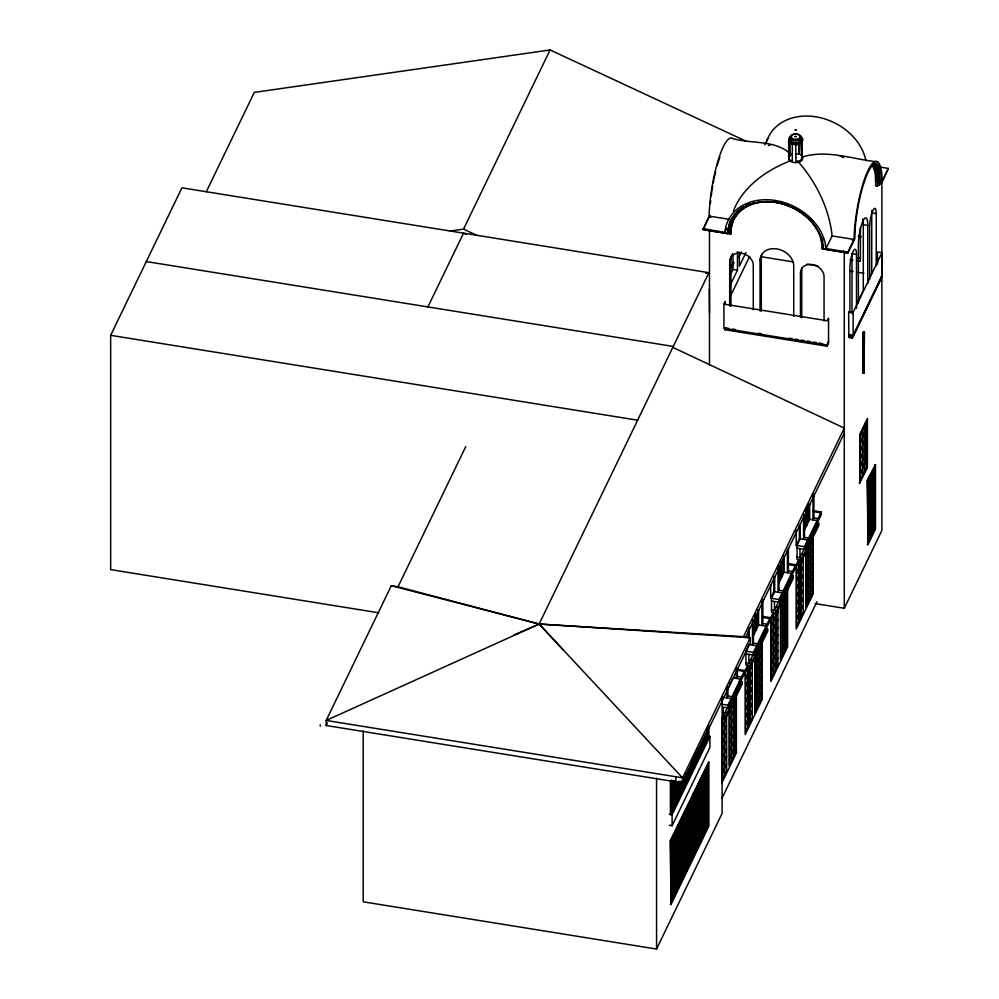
<?xml version="1.0" encoding="UTF-8"?>
<svg xmlns="http://www.w3.org/2000/svg" width="999" height="999" viewBox="0 0 999 999"><rect width="100%" height="100%" fill="white"/><g stroke="black" fill="none" stroke-linecap="round" stroke-linejoin="round"><path stroke-width="1.5" d="M326.186 725.511L326.186 720.454L391.296 585.701L398.027 586.788L539.148 624.038L750.249 637.762L750.249 642.819L682.567 782.904L326.186 725.511L327.46 722.864M363.211 730.943L363.211 901.81L656.555 949.05L722.102 813.411L722.102 698.451M677.509 827.085L671.44 840.896L671.44 902.147L670.878 840.808L708.815 762.112L670.404 840.346L670.966 904.557L708.815 826.223L708.815 762.112M671.44 780.044L671.44 812.199L670.878 781.48M678.071 827.172L678.071 888.436L671.54 900.686M679.008 886.488L679.008 825.224L685.077 811.413L685.077 872.676L681.755 879.532M685.639 811.513L685.077 872.676M692.644 803.408L692.644 795.753L686.575 809.565L686.013 870.728M693.206 795.841L693.206 857.092L692.482 856.855L692.482 850.149L693.044 856.942L691.171 860.838L690.609 856.73M700.212 795.853L700.212 780.082L694.143 793.893L693.581 855.057M670.404 904.457L700.774 841.433L700.774 780.182M701.148 839.397L701.71 778.233L707.779 764.422L707.779 772.077M701.71 839.485L708.341 825.761L708.341 764.51M708.254 736.176L709.939 736.45L709.939 747.402L672.09 825.736L669.28 825.286M859.764 480.894L860.326 434.565M860.326 480.994L866.957 467.27L866.957 420.854L859.914 435.102L860.476 441.908L862.362 438.012L862.362 431.306L860.476 435.202L860.476 441.908M867.819 542.195L875.012 528.571L875.012 467.307L867.819 480.944L867.819 515.546L867.344 480.482L875.474 464.91L875.474 529.02L867.906 544.692L867.344 480.482L875.474 464.91M868.381 542.282L868.381 481.031L875.012 467.307M791.158 154.695C775.986 139.398 751.935 144.218 732.866 138.574A52.61 11.538 -80.9 0 0 718.044 160.689A52.61 11.538 -80.9 0 0 709.128 216.109L703.021 229.695L727.659 233.666L729.52 223.114A50.262 39.523 25.8 0 1 775.474 202.41A50.262 39.523 25.8 0 1 821.415 237.912L823.288 249.076L847.926 253.034L854.794 238.811L855.319 226.873A50.262 11.026 -80.9 0 1 868.131 172.24A50.262 11.026 -80.9 0 1 880.943 173.826L881.468 183.604L879.782 183.329L879.257 173.551A50.262 11.026 -80.9 0 0 875.648 163.936M727.659 230.806L729.994 222.14A50.262 39.523 25.8 0 1 735.202 213.749M738.536 211.401A49.088 38.599 25.8 0 0 731.543 221.641L729.245 233.828L731.068 222.615A49.088 38.599 25.8 0 1 775.936 202.385A49.088 38.599 25.8 0 1 820.803 237.063L822.627 245.155M705.169 228.996L705.169 229.957L730.843 233.991L730.843 229.42L732.617 222.115A47.902 37.675 25.8 0 1 786.438 204.932M730.843 229.42L733.079 221.141A47.902 37.675 25.8 0 1 739.909 211.151M733.391 210.976C742.919 186.513 766.558 170.067 790.334 160.839M800.524 137.775A6.993 4.046 0 0 1 802.672 140.609L801.81 142.632A6.993 4.046 0 0 1 795.828 144.73L792.307 144.231L792.307 161.101A6.993 4.046 0 0 1 788.686 157.642L788.686 140.772L789.547 138.736A6.993 4.046 0 0 1 790.634 137.887A5.832 3.372 0 0 0 795.803 142.832A5.832 3.372 0 0 0 800.674 137.725M788.686 157.642L790.109 155.694L790.109 141.895M795.828 144.73L795.828 161.601A6.993 4.046 0 0 0 801.81 159.503L801.248 142.532L801.81 159.503M795.391 153.846L799.05 154.021L799.05 143.282M801.248 159.428L802.11 157.392L802.11 140.497L802.11 157.392M737.2 669.28L736.75 670.217L744.218 671.428L744.667 670.479L736.375 669.143M788.273 563.573L787.824 564.51L795.291 565.709L795.741 564.772L787.449 563.436M745.953 653.87L753.421 655.082L753.421 652.372L770.204 617.632L762.736 616.42M797.027 548.164L804.495 549.363L804.495 546.665L821.278 511.913L813.81 510.714M378.771 612.799L110.652 569.617L110.652 335.327L181.93 187.812L708.903 272.677L539.148 624.038L326.186 720.454L682.567 777.846L750.249 637.762L743.506 636.675L539.148 624.038L391.296 585.701M206.269 191.771L254.283 92.395L550.087 49.95L745.878 141.109M450.237 231.019L463.524 229.121L550.087 49.95M427.897 306.918L463.524 233.167L466.346 234.478M398.027 586.788L465.796 446.528M703.021 229.695L709.889 215.472M764.71 144.892L767.794 138.499M703.021 228.746L724.924 232.28L726.96 228.059M724.924 233.229L725.386 232.255M729.245 230.12L729.72 229.146M727.659 233.666L728.121 229.845M730.843 233.991L731.318 228.446M729.695 305.931L729.695 261.326L730.956 258.729A12.25 9.628 25.8 0 1 732.529 253.983M730.831 267.657L733.503 262.113M709.527 313.162L709.377 289.211M731.93 266.795L733.965 262.575M730.968 273.589L732.979 269.418L732.979 254.133M738.81 257.355L741.445 251.91M730.756 284.041L737.474 270.142L737.474 251.798M745.928 252.622L739.36 266.246L739.36 252.41M723.95 304.108L827.297 320.754L828.546 318.157L828.546 342.445L827.297 345.03L723.95 328.396L723.95 304.108L725.212 301.511L725.212 304.558M730.744 295.492L749.65 256.368M724.512 328.484L724.824 327.834L724.824 329.732L827.047 346.203L828.546 342.445M724.824 329.732L725.774 327.797M760.027 310.914L760.027 260.489L761.288 257.904A17.495 13.761 25.8 0 1 761.862 254.295M800.474 317.332L800.474 272.715L801.722 270.13A12.25 9.628 25.8 0 1 802.122 267.607M846.702 251.798L846.702 252.747L821.977 248.664L822.452 243.119L822.627 248.863L823.101 247.889M821.977 248.664L822.452 247.69M823.288 246.216L823.75 245.242M823.288 249.076L823.75 248.102M879.582 167.008L888.348 168.419L882.229 181.069A52.61 11.538 -80.9 0 0 868.131 170.317A52.61 11.538 -80.9 0 0 854.033 239.435L847.926 252.085L826.023 248.564L832.13 235.914C829.12 208.129 816.033 181.855 797.689 161.014M842.869 252.223L843.331 251.248M843.331 252.198L843.805 251.236M871.852 165.684A47.902 10.514 -80.9 0 1 875.299 174.85L875.786 185.989L877.472 186.264L878.783 183.541M879.782 183.329L880.544 181.756M873.75 164.81A49.088 10.764 -80.9 0 1 877.284 174.201L877.784 184.665L879.47 184.927L880.818 182.155M881.468 183.604L888.348 168.419M828.546 341.009L827.297 345.03M826.735 344.942L827.047 344.293L827.047 346.203M857.916 301.523L863.286 290.397L863.286 224.7A17.495 3.834 -80.9 0 0 862.649 218.856M870.429 275.612L871.74 272.889L871.74 212.899A12.25 2.685 -80.9 0 0 871.628 210.552M851.073 335.964L848.663 335.926L853.158 336.651L853.158 312.362L881.98 252.697L877.497 251.973L877.497 264.161M881.98 275.549L853.158 335.214L848.663 334.49M853.158 312.362L848.663 311.638L848.825 337.5L852.184 338.049L880.706 279.033L880.706 277.123M853.158 336.651L881.98 276.985L881.98 252.697M862.761 333.129L863.386 331.83L864.51 332.005L863.885 373.351L862.761 373.164L862.761 333.129L863.885 333.304L864.51 332.005M862.761 373.164L863.386 331.83M743.506 636.675L844.28 428.096L673.438 347.664M672.914 780.419L672.914 784.44L671.028 788.336L673.476 784.54L673.476 780.519M675.074 781.23L673.226 783.803L674.512 781.131M671.665 787.986L673.476 785.489L673.476 792.195L671.59 796.091L672.914 792.107L672.914 785.401M806.405 509.303L808.316 505.357M671.59 796.091L671.59 789.385L673.476 785.489M673.788 784.839L673.788 791.545L673.788 784.839L675.074 782.18M745.529 637.537L844.28 433.166M673.226 791.458L675.162 787.462L675.162 782.092M676.098 785.514L677.909 783.016L675.474 786.812L675.474 781.455M672.914 793.056L671.028 796.952L673.476 793.144L672.914 799.762L671.028 803.646L673.476 799.849L673.476 793.144M675.162 788.411L675.724 795.204L673.788 799.2L673.226 792.407L674.512 789.747M676.098 786.463L677.909 783.965L677.909 790.671L676.036 794.555L675.474 789.11M673.788 791.545L675.724 787.549L675.724 782.192M673.788 799.2L673.788 792.494L675.724 788.498M677.909 783.965L676.036 787.861L676.036 794.555M673.226 799.113L675.162 795.117L675.162 789.759M676.098 793.169L677.347 790.584L677.347 783.878M680.481 781.418L680.481 784.09L678.608 787.986L681.043 784.19L681.043 781.505M672.914 800.711L671.028 804.607L673.476 800.798L672.914 807.417L671.028 811.313L673.476 807.504L673.476 800.798M680.481 785.052L678.608 788.935L681.043 785.139L680.481 791.745L679.233 794.342M752.634 635.501L755.007 630.594L755.007 615.434M755.806 628.933L757.754 624.887L757.754 609.865M795.291 565.709L778.958 599.525L770.666 598.189L773.875 591.533L773.875 576.448M778.758 581.418L780.544 577.747L780.544 564.098M781.518 562.462L781.518 577.547L780.694 577.422L783.291 572.04L783.291 558.503M804.495 546.665L796.203 545.329L799.412 538.673L799.412 525.099M803.708 529.782L806.081 524.887L806.081 509.727M806.88 523.214L808.828 519.18L808.828 504.145M683.291 779.545L680.794 783.441M694.929 755.444L695.616 752.759M696.49 752.21L698.426 748.214M706.93 730.594L708.191 728.009M673.788 800.149L673.788 806.855L673.788 800.149L675.162 796.066M676.098 800.836L677.347 798.238L677.909 791.62L676.036 795.516L676.036 802.222L675.474 798.101M683.291 780.494L683.291 787.2L681.355 791.196L681.355 784.49L682.729 780.406M683.603 779.844L685.476 775.961L685.476 782.654L683.603 786.55L683.041 779.757L683.603 786.55M686.738 773.363L688.611 769.467L688.611 776.173L686.738 780.069L686.176 773.276M691.795 762.886L693.044 760.289L693.044 766.995L691.171 770.891L690.609 768.119M695.616 755.057L695.616 760.414L693.743 764.31L695.616 753.708M696.49 753.159L698.426 749.163L697.864 755.781L695.928 759.764L695.928 753.071L696.49 759.864L698.426 755.868L698.426 749.163M705.356 734.827L704.07 737.487L704.07 744.193L703.508 741.42M706.368 738.161L708.191 735.664L706.305 739.547L706.305 732.854L708.191 728.958M721.703 701.373L723.626 697.377M727.921 688.486L732.404 679.22M750.936 665.946L750.936 663.561L767.731 628.796L767.731 631.168L750.936 665.946L745.953 665.147L745.953 651.173L749.163 644.517M778.995 582.779L784.128 572.165L784.128 555.631M673.226 806.767L675.162 802.771L675.162 797.414M682.729 781.742L682.729 787.112L680.794 791.108L680.794 787.075M683.041 786.463L684.914 782.567L684.914 777.21M686.176 779.982L688.049 776.086L688.049 772.065M689.01 774.1L690.297 771.44L690.297 766.083L688.923 768.818L688.923 775.524L688.361 771.415M691.233 769.492L692.482 766.907L692.482 760.202M698.738 755.219L698.738 748.513L700.624 744.617L700.624 751.323L698.176 755.132L700.062 751.236L700.062 747.215M701.935 747.352L703.184 744.755L703.184 740.734M704.145 742.769L705.431 740.109L705.431 734.752M672.202 809.365L677.509 798.388L677.509 793.793M681.755 789.585L685.077 782.716L685.077 778.134M686.675 779.407L687.999 776.66M696.902 758.253L700.212 751.385L700.212 746.79M704.47 742.582L705.794 739.834M673.788 806.855L675.724 802.871L675.724 796.166M676.036 802.222L677.909 798.326L677.909 791.62M678.608 795.641L681.043 791.845L681.043 785.139M688.923 775.524L690.858 771.528L690.858 764.834M694.305 764.397L696.178 760.514L696.178 753.808M703.746 744.842L701.872 748.738L701.872 742.032L703.746 738.136L703.184 744.755M704.07 744.193L705.993 740.197L705.993 733.491M708.341 728.159L708.341 735.813L670.404 814.51L670.404 780.931M727.896 686.9L727.896 695.953L726.947 697.914L726.947 688.91M737.312 667.419L737.312 676.46L736.363 678.408L736.363 669.392M753.433 620.466L753.433 643.094L752.484 645.054L752.484 622.564M762.849 599.512L762.849 623.601L761.9 625.561L761.9 601.51M778.97 566.108L778.97 590.247L778.021 592.195L778.021 568.219M788.386 548.151L788.386 570.741L787.437 572.702L787.437 550.162M804.507 514.76L804.507 537.387L803.558 539.348L803.558 516.858M813.923 493.793L813.923 517.894L812.974 519.842L812.974 495.804M672.09 825.736L672.09 814.784L709.939 736.45M739.285 681.181L742.195 681.643L725.399 716.42L723.351 716.096L723.351 707.205L727.884 707.929L727.884 705.232L744.218 671.428M723.351 716.096L739.098 683.503L741.133 683.84M747.876 664.959L745.192 670.529L745.192 734.64L761.987 699.887L761.987 640.359M757.304 645.829L748.888 663.236L748.888 654.345M760.639 638.935L765.684 628.483M773.501 611.925L770.816 617.482L770.816 681.593L787.612 646.852L787.612 588.848M788.174 581.942L774.425 610.389L774.425 601.498M798.888 559.39L796.203 564.959L796.203 629.07L812.986 594.318L812.986 536.313M815.047 526.323L799.962 557.529L799.962 548.638M859.852 483.391L859.852 434.115L867.419 418.444L867.419 467.719L859.29 483.304L866.233 468.943M722.04 719.879L723.363 717.145M727.884 707.929L744.667 673.189L744.667 670.479M748.301 665.509L745.666 670.978L745.666 732.23L752.272 718.556L752.272 661.9M753.421 655.082L770.204 620.329L770.204 617.632M773.925 612.474L771.29 617.944L771.29 679.195L777.896 665.521L777.896 607.33M771.49 601.023L778.958 602.222L795.741 567.469L795.741 564.772M799.974 558.578L796.665 565.409L796.665 626.66L803.271 612.999L803.271 556.331M804.495 549.363L821.278 514.622L821.278 511.913M745.816 671.128L747.702 667.245L747.702 673.95L745.816 677.834M796.827 565.559L798.701 561.675L798.701 568.381L796.827 572.265M800.286 558.391L799.013 561.026L799.013 567.732L800.923 563.786L800.923 559.765M864.61 426.66L864.61 433.366L862.674 437.362L862.674 430.656L864.048 426.573M864.36 432.629L866.233 422.04M774.7 576.573L774.7 591.67L771.49 598.314L771.49 612.287L776.473 613.086L776.473 610.714L793.268 575.936L790.371 575.474M802.01 560.239L802.01 557.854L818.805 523.076L818.805 525.462L802.01 560.239L797.027 559.44L797.027 545.466L800.236 538.811L800.236 523.726M721.665 718.206L725.399 718.805L742.195 684.028L742.195 681.643M776.473 613.086L793.268 578.321L793.268 575.936M726.51 717.806L724.625 721.703L724.625 717.682M735.751 698.676L733.865 702.572L733.865 698.551M752.11 664.81L750.237 668.706L750.237 664.685M777.734 611.775L775.861 615.659L775.861 611.638M780.669 605.719L782.542 601.823M803.121 559.24L801.235 563.136L801.235 560.451M726.51 718.756L724.625 722.652L724.625 729.357L726.51 725.461M745.816 678.783L747.702 674.899L747.702 681.605L745.816 685.489M752.11 665.759L750.237 669.655L750.237 676.36L752.11 672.464M777.734 612.724L775.861 616.62L775.861 623.326L777.734 619.43M796.827 573.214L798.701 569.33L798.701 576.036L796.827 579.919M803.121 560.189L801.235 564.085L801.235 570.791L803.121 566.895M864.922 432.717L866.795 428.833L866.795 422.127M860.476 442.857L862.362 438.961L862.362 445.666L860.476 449.562L859.914 442.769L860.476 449.562M864.922 440.384L864.922 433.678L866.795 429.782L866.795 436.488L864.36 440.284M672.914 837.062L671.028 840.958L673.476 837.162L672.914 843.768L671.028 847.664L673.476 843.855L673.476 837.162M673.788 843.218L673.788 836.513L675.724 832.517L675.724 839.222L673.788 843.218L673.226 836.413L674.512 833.753M675.474 831.78L677.909 827.971L677.909 834.677L676.036 838.573L675.474 833.116M680.481 821.403L678.608 825.286L681.043 821.49L680.481 828.109L678.608 831.992L681.043 828.196L681.043 821.49M680.794 820.753L683.291 816.845L683.291 823.551L681.355 827.547L680.794 820.753L683.291 816.845M686.738 816.42L686.738 809.714L688.611 805.818L688.611 812.524L686.176 816.333L686.176 809.627L688.049 805.731M688.361 805.082L690.858 801.186L690.858 807.891L688.923 811.875L688.361 806.43M692.482 796.553L690.609 800.449L693.044 796.64L692.482 803.258L690.609 807.155L693.044 803.346L693.044 796.64M695.616 790.072L693.743 793.955L696.178 790.159L695.616 796.777L693.743 800.661L696.178 796.865L696.178 790.159M695.928 789.422L698.426 785.514L698.426 792.219L696.49 796.215L695.928 789.422L698.426 785.514M698.801 783.478L700.624 780.981L700.624 787.687L698.738 791.57L698.176 784.777L700.624 780.981M701.31 778.296L702.559 775.699M703.508 773.75L705.993 769.854L705.993 776.56L704.07 780.544L703.508 775.099M707.629 765.222L705.744 769.118L708.191 765.309L707.629 771.927L705.744 775.811L708.191 772.015L708.191 765.309M726.51 726.423L724.625 730.306L724.625 737.012L726.51 733.129M745.816 686.45L747.702 682.554L747.702 689.26L745.816 693.156M752.11 673.426L750.237 677.31L750.237 684.015L752.11 680.119M777.734 620.379L775.861 624.275L775.861 630.981L777.734 627.085M796.827 580.881L798.701 576.985L798.701 583.691L796.827 587.587M803.121 567.857L801.235 571.74L801.235 578.446L803.121 574.562M677.909 827.971L676.036 831.867L676.036 838.573M683.603 822.901L683.603 816.195L684.914 812.224L684.914 818.918L683.041 822.814L685.476 819.018L685.476 812.312M690.858 801.186L688.923 805.182L688.923 811.875M705.993 769.854L704.07 773.838L704.07 780.544M860.476 450.512L862.362 446.615L862.362 453.321L860.476 457.217L859.914 450.424L860.476 457.217M864.922 448.039L864.922 441.333L866.795 437.437L866.795 444.143L864.36 447.952M673.226 843.119L675.162 839.135L675.162 833.765M676.098 837.187L677.347 834.59L677.347 827.884M680.794 827.459L682.729 823.463L682.729 816.757M686.176 816.333L688.049 812.437L688.049 807.08M689.01 810.464L690.297 807.791L690.297 801.098M695.928 796.128L697.864 792.132L697.864 785.426M698.176 791.483L700.062 787.587L700.062 780.881M701.935 783.703L703.184 781.106L703.184 775.736M703.508 780.456L705.431 776.46L705.431 769.754M672.914 844.717L671.028 848.613L673.476 844.817L672.914 851.423L671.028 855.319L673.476 851.523L673.476 844.817M680.481 829.058L678.608 832.954L681.043 829.145L680.481 835.763L678.608 839.647L681.043 835.851L681.043 829.145M682.729 824.412L680.794 828.408L683.291 824.5L682.729 831.118L680.794 835.114L683.291 831.205L683.291 824.5M683.603 830.556L683.603 823.863L685.476 819.967L685.476 826.673L683.041 830.469L683.041 823.763L684.914 819.879M686.8 815.983L688.611 813.486L688.611 820.191L686.738 824.075L686.176 817.282L688.611 813.486M689.01 811.413L690.858 808.84L690.858 815.546L688.923 819.542L688.361 814.085M692.482 804.207L690.609 808.104L693.044 804.295L692.482 810.913L690.609 814.809L693.044 811.001L693.044 804.295M695.616 797.726L693.743 801.61L696.178 797.814L695.616 804.432L693.743 808.316L696.178 804.52L696.178 797.814M695.928 797.077L698.426 793.169L698.426 799.874L696.49 803.87L695.928 797.077L698.426 793.169M701.935 784.652L703.746 782.155L703.746 788.848L701.872 792.744L701.872 786.038L703.746 782.155M703.508 781.405L705.993 777.509L705.993 784.215L704.07 788.211L703.508 784.09M707.629 772.876L705.744 776.772L708.191 772.964L708.191 779.67L706.305 783.566L705.744 779.445M703.746 781.193L701.872 785.089L701.872 778.383L703.746 774.487L703.184 781.106M726.51 734.078L724.625 737.961L724.625 744.667L726.51 740.783M745.816 694.105L747.702 690.209L747.702 696.915L745.816 700.811M752.11 681.081L750.237 684.964L750.237 691.67L752.11 687.787M777.734 628.034L775.861 631.93L775.861 638.636L777.734 634.74M796.827 588.536L798.701 584.64L798.701 591.346L796.827 595.242M803.121 575.511L801.235 579.395L801.235 586.101L803.121 582.217M673.788 844.167L673.788 850.873L673.788 844.167L675.162 840.084M676.098 844.842L677.347 842.244L677.909 835.626L676.036 839.522L676.036 846.228L675.474 842.12M690.858 808.84L688.923 812.836L688.923 819.542M698.738 792.519L698.738 799.225L698.738 792.519L700.624 788.636L698.176 792.432L698.176 795.853L697.864 793.081L697.864 799.787L695.928 803.783M705.993 777.509L704.07 781.505L704.07 788.211M860.476 458.166L862.362 454.283L862.362 460.989L860.476 464.872L859.914 458.079L860.476 464.872M864.922 455.694L864.922 448.988L866.795 445.092L866.795 451.798L864.36 455.606M673.226 850.773L675.162 846.79L675.162 841.42M683.041 830.469L684.914 826.585L684.914 821.215M686.176 823.988L688.049 820.092L688.049 814.734M689.01 818.119L690.297 815.459L690.297 808.753M698.176 799.138L700.062 795.254L700.062 789.884M701.935 791.358L703.184 788.76L703.184 783.403M703.508 788.111L705.431 784.128L705.431 777.422M705.744 783.478L707.629 779.582L707.629 774.213M671.665 854.969L673.476 852.472L673.476 859.177L671.59 863.061L672.914 859.09L672.914 852.384M676.098 845.791L677.909 843.293L677.909 849.999L676.036 853.883L675.474 849.774M680.481 836.712L678.608 840.609L681.043 836.8L680.481 843.418L678.608 847.314L681.043 843.506L681.043 836.8M682.729 832.067L680.794 836.063L683.291 832.167L682.729 838.773L680.794 842.769L683.291 838.873L683.291 832.167M683.041 831.418L685.476 827.622L685.476 834.327L683.603 838.223L683.041 831.418L685.476 827.622M686.8 823.638L688.049 821.053M689.01 819.068L690.858 816.495L690.858 823.201L688.923 827.197L688.361 823.076M692.482 811.862L690.609 815.758L693.044 811.962L692.482 818.568L690.609 822.464L693.044 818.656L693.044 811.962M695.616 805.381L693.743 809.277L696.178 805.469L695.616 812.087L693.743 815.983L696.178 812.175L696.178 805.469M695.928 804.732L698.426 800.836L698.426 807.529L696.49 811.525L695.928 804.732L698.426 800.836M698.688 799.038L700.624 796.29L700.624 802.996L698.738 806.892L698.176 800.087L700.624 796.29M703.508 789.073L705.993 785.164L705.993 791.87L704.07 795.866L703.508 791.745M673.788 850.873L675.724 846.877L675.724 840.171M676.036 846.228L677.909 842.332L677.909 835.626M698.738 799.225L700.624 795.341L700.624 788.636M726.51 741.733L724.625 745.629L724.625 752.322L726.51 748.438M745.816 701.76L747.702 697.864L747.702 704.57L745.816 708.466M752.11 688.736L750.237 692.632L750.237 699.325L752.11 695.441M777.734 635.701L775.861 639.585L775.861 646.291L777.734 642.407M796.827 596.191L798.701 592.295L798.701 599L796.827 602.897M803.121 583.166L801.235 587.062L801.235 593.756L803.121 589.872M671.59 863.061L671.59 856.355L673.476 852.472M673.788 851.822L675.724 847.826L675.724 854.532L673.788 858.528L673.226 851.735L673.788 858.528M677.909 843.293L676.036 847.177L676.036 853.883M686.738 825.024L688.611 821.141L688.611 827.846L686.738 831.73L686.176 824.937L686.738 831.73M690.858 816.495L688.923 820.491L688.923 827.197M705.993 785.164L704.07 789.16L704.07 795.866M706.305 791.22L706.305 784.515L708.191 780.619L708.191 787.324L706.305 791.22L705.744 787.112M860.476 465.821L862.362 461.938L862.362 468.643L860.476 472.527L859.914 465.734L860.476 472.527M864.922 463.349L864.922 456.643L866.795 452.759L866.795 459.453L864.36 463.261M673.226 858.441L675.162 854.445L675.162 849.075M676.098 852.497L677.347 849.899L677.347 843.193M683.041 838.124L684.914 834.24L684.914 828.87M686.176 831.643L688.049 827.746L688.049 822.389M689.01 825.773L690.297 823.114L690.297 816.408M695.928 811.438L697.864 807.442L697.864 800.736M698.176 806.792L700.062 802.909L700.062 797.177M701.935 799.013L703.184 796.415L703.184 791.058M703.508 795.766L705.431 791.782L705.431 785.077M705.744 791.133L707.629 787.237L707.629 780.531L706.305 784.515M672.914 860.039L671.028 863.923L673.476 860.127L672.914 866.745L671.028 870.629L673.476 866.832L673.476 860.127M675.162 855.394L675.724 862.187L673.788 866.183L673.226 859.39L674.512 856.73M676.098 853.446L677.909 850.948L677.909 857.654L676.036 861.538L675.474 856.093M680.481 844.367L678.608 848.263L681.043 844.455L680.481 851.073L678.608 854.969L681.043 851.16L681.043 844.455M683.666 837.786L684.914 835.189L684.914 841.895L683.603 845.878L685.476 841.982L685.476 835.276L683.603 839.172L683.603 845.878M686.738 839.385L686.738 832.691L688.611 828.795L688.611 835.501L686.738 839.385L686.176 832.592L688.049 828.708M689.01 826.722L690.858 824.15L690.858 830.856L688.923 834.852L688.361 829.395M692.482 819.53L690.609 823.413L693.044 819.617L692.482 826.223L690.609 830.119L693.044 826.323L693.044 819.617M695.616 813.036L693.743 816.932L696.178 813.124L695.616 819.742L693.743 823.638L696.178 819.829L696.178 813.124M695.928 812.387L698.426 808.491L698.426 815.196L696.49 819.18L695.928 812.387L698.426 808.491M698.801 806.455L700.062 803.858M703.508 796.727L705.993 792.819L705.993 799.525L704.07 803.521L703.508 798.064M703.746 796.515L701.872 800.399L701.872 793.693L703.746 789.809L703.184 796.415M726.51 749.387L724.625 753.283L724.625 759.989L726.51 756.093M745.816 709.415L747.702 705.519L747.702 712.225L745.816 716.121M752.11 696.39L750.237 700.287L750.237 706.992L752.11 703.096M777.734 643.356L775.861 647.24L775.861 653.945L777.734 650.062M796.827 603.846L798.701 599.962L798.701 606.655L796.827 610.551M803.121 590.821L801.235 594.717L801.235 601.423L803.121 597.527M673.788 866.183L673.788 859.477L675.724 855.481M677.909 850.948L676.036 854.832L676.036 861.538M681.355 843.818L683.291 839.822L680.794 843.718L681.355 850.511L680.794 846.403M690.858 824.15L688.923 828.146L688.923 834.852M698.738 807.841L700.624 803.945L700.624 810.651L698.738 814.547L698.176 807.754L698.738 814.547M703.746 797.464L701.872 801.348L701.872 808.054L703.746 804.17L703.184 797.377M705.993 792.819L704.07 796.815L704.07 803.521M706.305 798.875L706.305 792.17L708.191 788.286L708.191 794.992L706.305 798.875L705.744 794.767M860.476 473.489L862.362 469.592L862.362 476.298L860.476 480.182L859.914 473.389L860.476 480.182M864.922 464.298L866.795 460.414L866.795 467.12L864.922 471.004L864.36 464.21M673.226 866.096L675.162 862.1L675.162 856.742M676.098 860.151L677.347 857.567L677.347 850.861M680.794 850.424L682.729 846.44L682.729 841.071M686.176 839.297L688.049 835.414L688.049 830.044M689.01 833.428L690.297 830.768L690.297 824.063M695.928 819.093L697.864 815.097L697.864 808.391M698.176 814.447L700.062 810.564L700.062 805.194M701.935 806.668L703.184 804.083L703.184 798.713M703.508 803.433L705.431 799.437L705.431 792.731M705.744 798.788L707.629 794.892L707.629 788.186L706.305 792.17M672.914 867.694L671.028 871.59L673.476 867.781L672.914 874.4L671.028 878.283L673.476 874.487L673.476 867.781M680.481 852.022L678.608 855.918L681.043 852.122L680.481 858.728L678.608 862.624L681.043 858.828L681.043 852.122M682.729 847.389L680.794 851.373L683.291 847.477L682.729 854.095L680.794 858.079L683.291 854.182L683.291 847.477M683.603 853.533L683.603 846.827L685.476 842.931L685.476 849.637L683.603 853.533L683.041 846.74L684.914 842.844M686.8 838.96L688.611 836.45L688.611 843.156L686.738 847.052L686.176 840.246L688.611 836.45M689.01 834.377L690.858 831.805L690.858 838.511L688.923 842.507L688.361 837.05M692.482 827.184L690.609 831.068L693.044 827.272L692.482 833.89L690.609 837.774L693.044 833.978L693.044 827.272M695.616 820.691L693.743 824.587L696.178 820.791L695.616 827.397L693.743 831.293L696.178 827.484L696.178 820.791M695.928 820.042L698.426 816.146L698.426 822.851L696.49 826.847L695.928 820.042L698.426 816.146M698.176 815.409L700.624 811.6L700.624 818.306L698.738 822.202L698.176 815.409L700.624 811.6M701.935 807.629L703.746 805.119L703.746 811.825L701.872 815.721L701.872 809.015L703.746 805.119M703.508 804.382L705.993 800.474L705.993 807.18L704.07 811.176L703.508 807.067M707.629 795.853L705.744 799.737L708.191 795.941L708.191 802.647L706.305 806.53L705.744 802.135M681.355 850.511L683.291 846.528L683.291 839.822M726.51 757.042L724.625 760.938L724.625 767.644L726.51 763.748M745.816 717.07L747.702 713.186L747.702 719.892L745.816 723.776M752.11 704.045L750.237 707.941L750.237 714.647L752.11 710.751M777.734 651.011L775.861 654.907L775.861 661.6L777.734 657.717M796.827 611.5L798.701 607.617L798.701 614.323L796.827 618.206M803.121 598.476L801.235 602.372L801.235 609.078L803.121 605.182M673.788 867.132L673.788 873.838L673.788 867.132L675.162 863.049M675.474 869.105L677.347 865.221L677.909 858.603L676.036 862.499L676.036 869.205L675.474 865.084M690.858 831.805L688.923 835.801L688.923 842.507M705.993 800.474L704.07 804.47L704.07 811.176M673.226 873.75L675.162 869.754L675.162 864.397M683.041 853.446L684.914 849.55L684.914 844.192M686.176 846.952L688.049 843.069L688.049 837.699M689.01 841.083L690.297 838.423L690.297 831.717M695.928 826.747L697.864 822.764L697.864 816.058M698.176 822.115L700.062 818.218L700.062 812.861M701.935 814.322L703.184 811.737L703.184 806.368M703.508 811.088L705.431 807.092L705.057 800.211M705.744 806.443L707.629 802.559L707.629 797.19M671.665 877.946L673.476 875.436L673.476 882.142L671.59 886.038L672.914 882.055L672.914 875.349M677.347 866.17L675.474 870.067L677.909 866.258L677.347 872.876L676.098 875.474M680.481 859.689L678.608 863.573L681.043 859.777L680.481 866.383L678.608 870.279L681.043 866.483L681.043 859.777M682.729 855.044L680.794 859.04L683.291 855.132L682.729 861.75L680.794 865.746L683.291 861.837L683.291 855.132M683.041 854.395L685.476 850.599L685.476 857.304L683.603 861.188L683.041 854.395L685.476 850.599M686.8 846.615L688.049 844.018M689.01 842.045L690.858 839.472L690.858 846.178L688.923 850.161L688.361 846.053M690.609 838.723L693.044 834.927L693.044 841.633L691.171 845.529L690.609 838.723L693.044 834.927M695.616 828.346L693.743 832.242L696.178 828.446L695.616 835.052L693.743 838.948L696.178 835.152L696.178 828.446M695.928 827.709L698.426 823.8L698.426 830.506L696.49 834.502L695.928 827.709L698.426 823.8M698.176 823.064L700.624 819.267L700.624 825.961L698.738 829.857L698.176 823.064L700.624 819.267M703.508 812.037L705.993 808.141L705.993 814.834L704.07 818.83L703.508 814.722M705.744 814.098L705.744 807.392L707.629 803.508L707.629 810.214L705.744 814.098L708.191 810.301L708.191 803.596L706.305 807.492L706.305 814.197M673.788 873.838L675.724 869.842L675.724 863.148M676.036 869.205L677.909 865.309L677.909 858.603M726.51 764.697L724.625 768.593L724.625 775.299L726.51 771.403M745.816 724.725L747.702 720.841L747.702 727.547L745.816 731.43M752.11 711.7L750.237 715.596L750.237 722.302L752.11 718.406M777.734 658.666L775.861 662.562L775.861 669.268L777.734 665.371M796.827 619.155L798.701 615.272L798.701 621.977L796.827 625.861M803.121 606.131L801.235 610.027L801.235 616.733L803.121 612.837M671.59 886.038L671.59 879.332L673.476 875.436M673.788 874.787L675.724 870.803L675.724 877.509L673.788 881.493L673.226 874.699L673.788 881.493M686.738 848.001L688.611 844.105L688.611 850.811L686.738 854.707L686.176 847.914L686.738 854.707M690.858 839.472L688.923 843.456L688.923 850.161M705.993 808.141L704.07 812.125L704.07 818.83M673.226 881.405L675.162 877.409L675.162 872.052M683.041 861.101L684.914 857.204L684.914 851.847M686.176 854.62L688.049 850.723L688.049 845.354M689.01 848.738L690.297 846.078L690.297 839.372M690.609 845.429L692.482 841.545L692.482 834.839M695.928 834.402L697.864 830.419L697.864 823.713M698.176 829.769L700.062 825.873L700.062 820.516M701.935 821.99L703.184 819.392L703.184 814.023M703.508 818.743L705.431 814.747L705.431 808.041M672.914 883.004L671.028 886.9L673.476 883.104L672.914 889.709L671.028 893.606L673.476 889.797L673.476 883.104M675.162 878.371L675.724 885.164L673.788 889.16L673.226 882.354L674.512 879.694M676.098 876.423L677.909 873.913L677.909 880.619L676.036 884.515L675.474 879.058M680.481 867.344L678.608 871.228L681.043 867.432L680.481 874.05L678.608 877.934L681.043 874.137L681.043 867.432M683.666 860.751L684.914 858.166L684.914 864.859L683.603 868.843L685.476 864.959L685.476 858.253L683.603 862.137L683.603 868.843M686.738 862.362L686.738 855.656L688.611 851.76L688.611 858.466L686.738 862.362L686.176 855.569L688.049 851.672M689.01 849.699L690.858 847.127L690.858 853.833L688.923 857.816L688.361 852.372M692.482 842.494L690.609 846.39L693.044 842.582L692.482 849.2L690.609 853.096L693.044 849.287L693.044 842.582M695.616 836.013L693.743 839.897L696.178 836.101L695.616 842.719L693.743 846.603L696.178 842.806L696.178 836.101M695.928 835.364L698.426 831.455L698.426 838.161L696.49 842.157L695.928 835.364L698.426 831.455M698.801 829.42L700.062 826.822M703.508 819.692L705.993 815.796L705.993 822.502L704.07 826.485L703.508 821.041M722.04 781.131L726.66 771.565L726.51 715.122M675.474 872.739L676.036 876.86L677.909 872.964L677.909 866.258M703.746 819.48L701.872 823.376L701.872 816.67L703.746 812.774L703.184 819.392M673.788 889.16L673.788 882.454L675.724 878.458M677.909 873.913L676.036 877.809L676.036 884.515M681.355 866.782L683.291 862.786L680.794 866.695L681.355 873.488L680.794 869.38M690.858 847.127L688.923 851.123L688.923 857.816M698.738 830.806L700.624 826.922L700.624 833.628L698.738 837.512L698.176 830.718L698.738 837.512M703.746 820.429L701.872 824.325L701.872 831.031L703.746 827.135L703.184 820.341M705.993 815.796L704.07 819.779L704.07 826.485M706.305 821.852L706.305 815.147L708.191 811.25L708.191 817.956L706.305 821.852L705.744 817.731M721.603 783.466L736.375 752.884L736.375 694.879M867.981 481.093L869.854 477.197M870.166 476.548L872.664 472.652L872.664 479.358L870.728 483.354L870.728 476.648L872.664 472.652M868.531 481.181L870.416 477.297L870.416 484.003L868.531 487.887L868.531 481.181L867.819 480.944M872.976 472.003L874.849 468.106L872.414 471.915L872.976 478.708L872.414 474.6M673.226 889.06L675.162 885.077L675.162 879.707M676.098 883.128L677.347 880.531L677.347 873.825M680.794 873.401L682.729 869.405L682.729 864.035M686.176 862.274L688.049 858.378L688.049 853.021M689.01 856.405L690.297 853.733L690.297 847.04M695.928 842.07L697.864 838.074L697.864 831.368M698.176 837.424L700.062 833.528L700.062 828.171M701.935 829.645L703.184 827.047L703.184 821.69M703.508 826.398L705.431 822.402L705.431 815.696M705.744 821.752L707.629 817.869L707.629 811.163L706.305 815.147M672.914 890.658L671.028 894.555L673.476 890.758L672.914 897.364L671.028 901.26L673.476 897.464L673.476 890.758M680.481 874.999L678.608 878.895L681.043 875.087L680.481 881.705L679.233 884.302M682.729 870.354L680.794 874.35L683.291 870.454L682.729 877.06L680.794 881.056L680.794 877.035M683.603 876.498L683.603 869.804L685.476 865.908L685.476 872.614L683.041 876.41L683.041 869.704L684.914 865.821M686.8 861.925L688.611 859.427L688.611 866.133L686.738 870.017L686.176 863.223L688.611 859.427M689.01 857.354L690.858 854.782L690.858 861.488L688.923 865.484L688.361 860.027M692.482 850.149L690.609 854.045L693.044 850.236M695.616 843.668L693.743 847.552L696.178 843.755L695.616 850.374L693.743 854.257L696.178 850.461L696.178 843.755M697.864 839.023L697.864 845.728L695.928 849.724L695.928 843.019L697.864 839.023L698.426 845.816L696.49 849.812L696.49 843.106L698.426 839.11M698.176 838.373L700.624 834.577L700.624 841.283L698.738 845.166L698.176 838.373L700.624 834.577M701.935 830.594L703.746 828.096L703.746 834.789L701.872 838.685L701.872 831.98L703.746 828.096M703.508 827.347L705.993 823.451L705.993 830.157L704.07 834.153L703.508 830.032M707.629 818.818L705.744 822.714L708.191 818.905L708.191 825.611L706.305 829.507L706.305 822.801M681.355 873.488L683.291 869.492L683.291 862.786M872.414 478.621L874.849 474.812L874.849 468.106M673.788 890.109L673.788 896.815L673.788 890.109L675.162 886.026M676.098 890.783L677.347 888.186L677.909 881.58L676.036 885.464L676.036 892.169L675.474 888.061M690.858 854.782L688.923 858.778L688.923 865.484M705.993 823.451L704.07 827.447L704.07 834.153M874.849 474.812L867.981 488.748L869.854 484.865M870.728 484.303L872.664 480.307L870.728 491.008L870.166 484.215L870.166 490.909M872.976 479.657L872.976 486.363L872.976 479.657L874.287 475.674M673.226 896.715L675.162 892.731L675.162 887.362M683.041 876.41L684.914 872.527L684.914 867.157M686.176 869.929L688.049 866.033L688.049 860.676M689.01 864.06L690.297 861.4L690.297 854.694M691.233 859.452L692.482 856.855M698.176 845.079L700.062 841.195L700.062 835.826M701.935 837.299L703.184 834.702L703.184 829.345M704.145 832.729L705.431 830.069L705.431 823.363M706.368 828.121L707.629 825.524L707.629 820.154M687.275 868.119L689.16 864.222L689.335 865.296M696.902 848.201L700.212 841.345L700.212 797.289M704.47 832.542L705.794 829.794M673.788 896.815L675.724 892.819L675.724 886.113M676.036 892.169L677.909 888.273L677.909 881.58M678.608 885.589L681.043 881.792L681.043 875.087M683.291 870.454L683.291 877.147L681.355 881.143L681.355 874.437M869.854 486.201L869.854 491.558L867.981 495.454L874.849 482.467L874.849 475.774M872.414 486.276L874.849 482.467M722.002 798.251L816.995 601.635M869.854 493.856L869.854 499.225L867.981 503.109L869.854 492.519M870.728 491.958L872.664 487.962L870.728 498.663L870.166 491.87L870.166 498.576M872.976 487.312L872.976 494.018L872.976 487.312L874.287 483.329M872.414 493.931L874.849 490.134L874.849 483.429M874.849 490.134L867.981 504.058L870.416 500.262L870.416 506.968L868.531 510.864L868.531 504.158M870.728 499.612L872.664 495.616L870.728 506.318L870.166 499.525M872.976 494.98L872.976 501.673L872.976 494.98L874.287 490.996M872.414 501.585L874.849 497.789L874.849 491.083M874.849 497.789L867.981 511.725L869.854 507.829M870.728 507.267L872.664 503.284L870.728 513.973L870.166 507.18L870.166 513.886M872.976 502.634L872.976 509.34L872.976 502.634L874.287 498.651M869.854 509.165L869.854 514.535L867.981 518.431L874.849 505.444L874.849 498.738M872.414 509.24L874.849 505.444M869.854 516.833L869.854 522.19L867.981 526.086L869.854 515.484M870.728 514.922L872.664 510.939L870.728 521.628L870.166 514.835L870.166 521.54M872.976 510.289L872.976 516.995L872.976 510.289L874.287 506.306M872.414 516.908L874.849 513.099L874.849 506.393M874.849 513.099L867.981 527.035L870.416 523.239L870.416 529.945L868.531 533.828L868.531 527.122M870.728 522.589L872.664 518.593L870.728 529.295L870.166 522.489M872.976 517.944L872.976 524.65L872.976 517.944L874.287 513.961M872.414 524.562L874.849 520.754L874.849 514.048M874.849 520.754L867.981 534.69L869.854 530.806M870.728 536.95L870.728 530.244L872.664 526.248L870.728 536.95L872.664 532.954L872.664 526.248M872.976 525.599L872.976 532.305L872.976 525.599L874.287 521.615M869.854 532.142L869.854 537.499L867.981 541.396L870.416 537.599L870.416 530.894M873.039 530.919L874.287 528.321L875.012 528.571M868.443 540.896L870.466 536.713M871.54 534.477L872.701 532.08M872.976 532.305L874.849 528.409L874.849 521.715M867.344 544.592L874.912 528.933L874.912 464.822M815.172 603.596L844.28 608.279L881.88 530.457L881.88 179.62M513.573 635.227L539.148 624.038L682.567 777.846L682.567 782.904M768.431 145.567L770.766 144.68M801.51 157.243C826.673 148.976 852.584 159.365 877.771 161.913M705.719 273.301L708.803 272.889M795.679 157.892L795.691 157.23M790.109 155.694L789.547 155.619A6.993 4.046 0 0 1 792.057 154.108M879.782 180.469L881.468 180.744M877.784 180.944L879.47 181.219L879.47 184.927M875.786 181.418L877.472 181.693L877.472 186.264M871.74 212.899L876.235 213.624L876.235 265.921M863.286 224.7L867.781 225.424L867.781 283.479M858.291 236.301L861.325 236.788M709.128 216.109L729.57 219.393M832.13 235.914L854.033 239.435M709.128 217.058L710.813 217.32M852.347 240.122L854.033 240.397M856.493 308.316L856.493 254.483L852.01 253.758L852.01 313.748M857.229 257.967L860.189 258.441M850.087 259.615L853.034 260.09M857.454 260.801L860.401 261.276L860.401 227.435M738.199 252.397L741.196 252.872M761.063 256.706L793.281 261.9M807.092 264.123L817.831 265.846M850.049 271.041L853.121 271.528M857.716 272.277L863.86 273.264M732.979 269.418L737.474 270.142M853.308 336.326L852.184 336.139L852.184 338.049M726.36 328.084L729.407 328.571M732.454 329.058L735.514 329.558M758.391 333.241L761.45 333.728M788.91 338.149L791.957 338.649M795.004 339.136L798.064 339.623M801.111 340.122L804.17 340.609M807.217 341.096L810.264 341.596M813.323 342.083L816.37 342.57M819.417 343.069L822.477 343.556M863.386 371.865L864.51 372.053M146.291 261.563L673.264 346.441M110.652 335.327L637.624 420.192M872.102 486.925L872.664 480.307M869.854 491.558L870.416 484.952M872.102 494.58L872.664 487.962M869.854 499.225L870.416 492.607M872.102 502.235L872.664 495.616M872.102 509.89L872.664 503.284M869.854 514.535L870.416 507.917M872.102 517.544L872.664 510.939M813.361 511.65L820.828 512.862M869.854 522.19L870.416 515.571M872.102 525.212L872.664 518.593M813.923 517.894L818.069 518.556M808.828 519.18L817.132 520.516M870.728 530.244L870.166 536.863M815.708 524.937L817.744 525.274M806.081 524.887L806.905 525.024L806.905 508.429M804.507 537.387L808.653 538.061M799.412 538.673L807.704 540.009M801.722 553.908L803.758 554.233M797.027 557.055L802.01 557.854M788.386 570.741L792.532 571.416M783.291 572.04L791.595 573.376M790.172 577.797L792.207 578.121M780.544 577.747L781.368 577.872L781.368 561.276M778.97 590.247L783.116 590.909M773.875 591.533L782.167 592.869M776.186 606.768L778.221 607.092M771.49 609.914L776.473 610.714M762.287 617.37L769.754 618.568M762.849 623.601L766.995 624.275M757.754 624.887L766.058 626.223M764.635 630.656L766.67 630.981M755.007 630.594L755.831 630.731L755.831 614.135M753.433 643.094L757.579 643.768M748.338 644.392L756.63 645.716M745.953 651.173L753.421 652.372M750.649 659.615L752.684 659.952M745.953 662.762L750.936 663.561M737.312 676.46L741.458 677.122M733.054 677.884L740.521 679.083M729.62 683.129L730.444 683.266M729.47 683.453L730.294 683.591M727.896 695.953L732.042 696.628M722.801 697.24L731.093 698.576M721.915 704.27L727.884 705.232M725.112 712.474L727.147 712.799M708.341 735.813L707.779 731.131M701.148 749.45L701.71 743.406M700.212 751.385L700.774 745.354M700.686 751.847L701.248 742.781M690.609 764.085L691.171 770.891M693.581 765.109L694.143 756.018M693.119 767.507L693.681 758.441M700.686 777.684L700.686 841.795M686.013 780.781L686.575 773.214M685.077 782.716L685.639 775.149M685.539 783.179L686.013 773.114M671.028 781.63L671.59 788.423M693.119 793.356L693.119 857.467M677.509 798.388L678.071 781.63M677.971 798.838L678.533 782.142M685.539 809.015L685.539 873.126M683.603 816.195L683.041 822.814M669.28 814.322L672.09 814.784M707.629 825.524L708.341 825.761M677.971 824.687L677.971 888.798M700.062 841.195L700.774 841.433M683.603 839.172L683.041 845.791M670.404 840.346L670.966 904.557M683.603 862.137L683.041 868.755M463.524 229.121L476.81 235.302M839.859 155.807L843.743 157.617M539.148 624.038L563.473 650.174M822.189 238.324L822.814 241.084M822.189 240.135L822.801 242.832M821.977 244.093L820.204 236.226A47.902 37.675 25.8 0 0 787.824 205.432M879.47 181.219L878.958 174.475A49.088 10.764 -80.9 0 0 872.776 164.748M877.472 181.693L876.985 175.125A47.902 10.514 -80.9 0 0 873.538 165.959M874.45 467.22L874.45 528.471M872.102 472.564L872.102 479.27M870.166 477.897L870.166 483.254M870.166 500.861L870.166 506.231M870.166 523.838L870.166 529.195M869.854 478.546L869.854 483.903M869.854 501.51L869.854 506.88M869.854 524.487L869.854 529.845M869.654 279.545L869.654 227.248A12.25 2.685 -80.9 0 1 872.951 210.439A12.25 2.685 -80.9 0 1 876.235 213.624M868.531 488.836L868.531 495.541M868.531 511.813L868.531 518.518M868.531 534.777L868.531 541.483M867.906 480.581L867.906 544.692M863.885 333.304L863.885 373.351M858.378 302.934L858.378 244.88A17.495 3.834 -80.9 0 1 863.074 220.866A17.495 3.834 -80.9 0 1 867.781 225.424M849.912 312.712L849.912 268.107A12.25 2.685 -80.9 0 1 853.208 251.298A12.25 2.685 -80.9 0 1 856.493 254.483M847.926 252.085L847.926 253.034M844.28 252.772L844.28 608.279M824.063 321.129L824.063 276.523A12.25 9.628 25.8 0 0 812.262 264.623A12.25 9.628 25.8 0 0 800.474 272.715M812.512 537.2L812.512 593.868L805.893 607.579L805.893 549.388M812.362 537.437L812.362 540.109L810.476 544.005L810.476 541.321M810.164 541.97L810.164 544.655L808.241 548.651L808.241 545.966M809.665 504.283L809.665 519.318L803.945 531.143L803.945 514.473M807.929 546.615L807.929 549.288L806.043 553.184L806.043 550.499M807.055 508.104L807.055 524.7L806.23 524.562L806.23 512.437M803.783 514.797L803.783 531.468M801.722 270.13L801.722 317.807M798.913 143.606L798.913 154.345M796.203 530.244L796.203 545.329M793.73 316.346L793.73 265.921A17.495 13.761 25.8 0 0 776.885 248.926A17.495 13.761 25.8 0 0 760.027 260.489M789.247 157.73L788.686 140.772A6.993 4.046 0 0 0 792.307 144.231M787.137 588.199L787.137 646.39L780.506 660.114L780.506 603.458M786.975 588.623L786.975 592.644L785.102 596.54L785.102 593.856M784.789 594.505L784.789 597.19L782.854 601.173L782.854 598.488M780.694 565.297L780.694 577.422M778.958 599.525L778.958 602.222M775.549 612.287L775.549 616.308L773.638 620.254L773.638 613.548M770.666 584.602L770.666 598.189M761.513 642.769L761.513 699.437L754.882 713.149L754.882 656.493M761.288 257.904L761.288 311.376M761.35 642.994L761.35 645.679L759.477 649.575L759.477 646.89M759.165 646.203L759.165 650.224L757.23 654.22L757.23 651.535M758.591 609.989L758.591 625.024L752.871 636.85L752.871 620.179M756.917 652.185L756.917 654.857L755.044 658.753L755.044 656.068M755.981 613.811L755.981 630.406L755.157 630.269L755.157 618.144M753.283 309.727L753.283 265.122A12.25 9.628 25.8 0 0 741.495 253.222A12.25 9.628 25.8 0 0 729.695 261.326M749.924 665.334L749.924 669.355L748.014 673.301L748.014 666.595M749.163 627.921L749.163 638.486M748.338 630.806L748.338 638.349M735.901 694.243L735.901 752.434L729.282 766.146L729.282 709.49M733.553 700.536L733.553 703.221L731.63 707.217L731.63 704.532M731.318 705.182L731.318 707.854L729.432 711.75L729.432 709.065M730.956 258.729L730.956 306.406M725.399 716.42L725.399 718.805M724.312 718.331L724.312 722.352L722.402 726.298L722.402 719.592M709.477 229.495L709.477 365.159M708.815 725.586L708.815 736.275L670.966 814.597L670.966 781.018M707.779 774.974L707.779 779.732M707.779 782.517L707.779 787.387M707.779 790.059L707.779 795.042M707.779 798.114L707.779 810.963M707.779 813.423L707.779 818.318M707.779 821.078L707.779 825.674M707.629 730.207L707.629 735.576M706.305 769.205L706.305 775.911M706.305 776.86L706.305 783.566M706.305 799.824L706.305 806.53M705.744 736.775L705.744 739.46M705.744 771.79L705.744 775.811M705.744 825.386L705.744 829.42M700.686 782.267L700.686 785.314M700.686 789.897L700.686 792.944M700.686 797.527L700.686 800.586M700.686 805.157L700.686 808.216M700.686 812.799L700.686 823.476M700.686 828.059L700.686 831.118M700.686 835.688L700.686 838.748M698.738 784.864L698.738 791.57M698.738 800.187L698.738 806.892M698.738 815.496L698.738 822.202M698.738 823.151L698.738 829.857M698.738 838.461L698.738 845.166M698.176 748.426L698.176 755.132M696.49 789.51L696.49 796.215M696.49 797.165L696.49 803.87M696.49 804.819L696.49 811.525M696.49 812.474L696.49 819.18M696.49 820.142L696.49 826.847M696.49 827.796L696.49 834.502M696.49 835.451L696.49 842.157M694.305 794.043L694.305 800.748M694.305 801.71L694.305 808.416M694.305 809.365L694.305 816.071M694.305 817.02L694.305 823.725M694.305 824.674L694.305 831.38M694.305 832.329L694.305 839.035M694.305 839.997L694.305 846.69M694.305 847.651L694.305 854.357M693.206 759.49L693.206 767.145L692.644 763.998M692.644 806.468L692.644 811.063M692.644 814.135L692.644 818.718M692.644 821.79L692.644 826.385M692.644 829.445L692.644 841.695M692.644 844.754L692.644 849.35M692.644 852.409L692.644 857.005M691.171 800.536L691.171 807.242M691.171 808.191L691.171 814.897M691.171 815.846L691.171 822.552M691.171 823.501L691.171 830.206M691.171 831.168L691.171 837.861M691.171 838.823L691.171 845.529M691.171 846.478L691.171 853.183M691.171 854.133L691.171 860.838M690.609 803.121L690.609 807.155M690.609 810.788L690.609 814.809M690.609 817.095L690.609 822.464M690.609 826.098L690.609 830.119M690.609 833.753L690.609 837.774M690.609 849.063L690.609 853.096M686.738 817.369L686.738 824.075M686.738 840.346L686.738 847.052M686.738 863.311L686.738 870.017M685.539 813.598L685.539 816.645M685.539 821.228L685.539 824.287M685.539 828.858L685.539 831.917M685.539 834.964L685.539 839.547M685.539 844.13L685.539 854.807M685.539 859.39L685.539 862.449M685.539 867.02L685.539 870.079M683.603 831.518L683.603 838.223M683.603 854.482L683.603 861.188M681.355 820.841L681.355 827.547M681.355 828.496L681.355 835.201M681.355 836.151L681.355 842.856M681.355 851.473L681.355 858.178M681.355 859.128L681.355 865.833M680.794 831.093L680.794 835.114M680.794 838.748L680.794 842.769M680.794 854.058L680.794 858.079M680.794 861.712L680.794 865.746M679.17 781.368L679.17 788.074M679.17 789.023L679.17 795.728M679.17 825.386L679.17 832.092M679.17 833.041L679.17 839.747M679.17 840.696L679.17 847.402M679.17 848.351L679.17 855.057M679.17 856.006L679.17 862.711M679.17 863.66L679.17 870.366M679.17 871.328L679.17 878.034M679.17 878.983L679.17 885.688M679.008 781.218L679.008 796.528M677.509 786.138L677.509 790.733M677.509 830.144L677.509 834.739M677.509 837.799L677.509 850.049M677.509 853.121L677.509 857.716M677.509 860.776L677.509 873.026M677.509 876.086L677.509 880.681M677.509 883.74L677.509 888.336M676.036 781.543L676.036 786.9M676.036 870.154L676.036 876.86M675.824 776.76L675.824 781.817M673.788 781.206L673.788 783.89M673.226 781.118L673.226 783.803M671.59 797.04L671.59 803.745M671.59 804.694L671.59 811.4M671.59 841.046L671.59 847.751M671.59 848.7L671.59 855.406M671.59 864.023L671.59 870.728M671.59 871.677L671.59 878.383M671.59 886.987L671.59 893.693M671.59 894.642L671.59 901.348M656.555 778.196L656.555 949.05M320.229 724.862L320.229 726.148M801.66 156.543A6.993 4.046 0 0 1 797.627 162.512A6.993 4.046 0 0 1 788.686 158.716M799.05 154.021A6.993 4.046 0 0 1 802.672 157.48M800.524 136.551A6.993 4.046 0 0 1 800.723 142.27A6.993 4.046 0 0 1 790.833 142.382A6.993 4.046 0 0 1 790.634 136.676M799.675 136.176A4.67 2.697 0 0 1 795.778 140.26A4.67 2.697 0 0 1 791.595 136.264M766.782 141.271A52.61 41.371 25.8 0 1 818.044 117.208A52.61 41.371 25.8 0 1 865.883 160.814M724.924 232.28A52.61 41.371 25.8 0 1 775.474 200.487A52.61 41.371 25.8 0 1 826.023 248.564M741.995 209.303A47.902 37.675 25.8 0 1 744.243 207.617M745.416 206.843A47.902 37.675 25.8 0 1 753.333 203.084M710.414 203.534A50.262 11.026 -80.9 0 1 710.701 200.537M711.226 195.929A50.262 11.026 -80.9 0 1 711.862 191.296M712.062 189.935A50.262 11.026 -80.9 0 1 712.737 185.789M713.236 183.042A50.262 11.026 -80.9 0 1 713.748 180.32M714.023 178.971A50.262 11.026 -80.9 0 1 715.671 171.566M717.17 165.784A50.262 11.026 -80.9 0 1 719.879 157.093M736.151 212.687A50.262 39.523 25.8 0 1 742.931 207.13M745.541 205.632A50.262 39.523 25.8 0 1 748.313 204.32M803.021 212.812A50.262 39.523 25.8 0 1 805.494 214.723M808.94 217.757A50.262 39.523 25.8 0 1 811.088 219.905M740.659 209.503A49.088 38.599 25.8 0 1 749.437 204.233M795.117 129.97L796.265 130.07L795.117 129.97M795.117 136.526L796.265 136.613L795.117 136.526M773.326 614.198L771.44 618.094L771.44 624.8L773.326 620.903L773.326 614.198M724.312 723.301L722.402 727.247L722.402 733.953L724.312 730.007L724.312 723.301M731.318 708.815L729.432 712.699L729.432 719.405L731.318 715.521L731.318 708.815M733.553 704.17L731.63 708.166L731.63 714.872L733.553 710.876L733.553 704.17M735.751 699.637L733.865 703.521L733.865 710.227L735.751 706.33L735.751 699.637M749.924 670.304L748.014 674.25L748.014 680.956L749.924 677.01L749.924 670.304M756.917 655.819L755.044 659.702L755.044 666.408L756.917 662.524L756.917 655.819M759.165 651.173L757.23 655.169L757.23 661.875L759.165 657.879L759.165 651.173M761.35 646.64L759.477 650.524L759.477 657.23L761.35 653.334L761.35 646.64M773.326 621.865L771.44 625.749L771.44 632.454L773.326 628.558L773.326 621.865M775.549 617.27L773.638 621.216L773.638 627.921L775.549 623.975L775.549 617.27M782.542 602.772L780.669 606.668L780.669 613.374L782.542 609.477L782.542 602.772M784.789 598.139L782.854 602.122L782.854 608.828L784.789 604.845L784.789 598.139M786.975 593.593L785.102 597.489L785.102 604.195L786.975 600.299L786.975 593.593M800.923 564.735L799.013 568.681L799.013 575.387L800.923 571.44L800.923 564.735M807.929 550.249L806.043 554.133L806.043 560.839L807.929 556.955L807.929 550.249M810.164 545.604L808.241 549.6L808.241 556.306L810.164 552.31L810.164 545.604M812.362 541.071L810.476 544.954L810.476 551.66L812.362 547.764L812.362 541.071M864.61 434.328L862.674 438.311L862.674 445.017L864.61 441.034L864.61 434.328M724.312 730.956L722.402 734.902L722.402 741.608L724.312 737.662L724.312 730.956M731.318 716.47L729.432 720.366L729.432 727.06L731.318 723.176L731.318 716.47M733.553 711.825L731.63 715.821L731.63 722.527L733.553 718.531L733.553 711.825M735.751 707.292L733.865 711.176L733.865 717.881L735.751 713.998L735.751 707.292M749.924 677.959L748.014 681.905L748.014 688.611L749.924 684.665L749.924 677.959M756.917 663.473L755.044 667.357L755.044 674.063L756.917 670.179L756.917 663.473M759.165 658.828L757.23 662.824L757.23 669.53L759.165 665.534L759.165 658.828M761.35 654.295L759.477 658.179L759.477 664.884L761.35 661.001L761.35 654.295M773.326 629.52L771.44 633.403L771.44 640.109L773.326 636.226L773.326 629.52M775.549 624.924L773.638 628.87L773.638 635.576L775.549 631.63L775.549 624.924M782.542 610.439L780.669 614.323L780.669 621.028L782.542 617.145L782.542 610.439M784.789 605.794L782.854 609.79L782.854 616.495L784.789 612.499L784.789 605.794M786.975 601.248L785.102 605.144L785.102 611.85L786.975 607.954L786.975 601.248M800.923 572.39L799.013 576.336L799.013 583.041L800.923 579.095L800.923 572.39M807.929 557.904L806.043 561.8L806.043 568.493L807.929 564.61L807.929 557.904M810.164 553.259L808.241 557.255L808.241 563.96L810.164 559.964L810.164 553.259M812.362 548.726L810.476 552.609L810.476 559.315L812.362 555.432L812.362 548.726M864.61 441.983L862.674 445.966L862.674 452.672L864.61 448.688L864.61 441.983M724.312 738.611L722.402 742.557L722.402 749.262L724.312 745.316L724.312 738.611M731.318 724.125L729.432 728.021L729.432 734.727L731.318 730.831L731.318 724.125M733.553 719.48L731.63 723.476L731.63 730.182L733.553 726.186L733.553 719.48M735.751 714.947L733.865 718.83L733.865 725.536L735.751 721.653L735.751 714.947M749.924 685.614L748.014 689.56L748.014 696.266L749.924 692.319L749.924 685.614M756.917 671.128L755.044 675.024L755.044 681.73L756.917 677.834L756.917 671.128M759.165 666.483L757.23 670.479L757.23 677.185L759.165 673.189L759.165 666.483M761.35 661.95L759.477 665.834L759.477 672.539L761.35 668.656L761.35 661.95M773.326 637.175L771.44 641.058L771.44 647.764L773.326 643.88L773.326 637.175M775.549 632.579L773.638 636.525L773.638 643.231L775.549 639.285L775.549 632.579M782.542 618.094L780.669 621.977L780.669 628.683L782.542 624.8L782.542 618.094M784.789 613.448L782.854 617.444L782.854 624.15L784.789 620.154L784.789 613.448M786.975 608.915L785.102 612.799L785.102 619.505L786.975 615.609L786.975 608.915M800.923 580.044L799.013 583.99L799.013 590.696L800.923 586.75L800.923 580.044M807.929 565.559L806.043 569.455L806.043 576.161L807.929 572.265L807.929 565.559M810.164 560.914L808.241 564.91L808.241 571.615L810.164 567.619L810.164 560.914M812.362 556.381L810.476 560.264L810.476 566.97L812.362 563.086L812.362 556.381M864.61 449.637L862.674 453.633L862.674 460.339L864.61 456.343L864.61 449.637M724.312 746.265L722.402 750.212L722.402 756.917L724.312 752.971L724.312 746.265M731.318 731.78L729.432 735.676L729.432 742.382L731.318 738.486L731.318 731.78M733.553 727.147L731.63 731.131L731.63 737.836L733.553 733.84L733.553 727.147M735.751 722.602L733.865 726.498L733.865 733.204L735.751 729.307L735.751 722.602M749.924 693.269L748.014 697.215L748.014 703.92L749.924 699.974L749.924 693.269M756.917 678.783L755.044 682.679L755.044 689.385L756.917 685.489L756.917 678.783M759.165 674.15L757.23 678.134L757.23 684.839L759.165 680.843L759.165 674.15M761.35 669.605L759.477 673.501L759.477 680.207L761.35 676.311L761.35 669.605M773.326 644.83L771.44 648.726L771.44 655.431L773.326 651.535L773.326 644.83M775.549 640.234L773.638 644.18L773.638 650.886L775.549 646.94L775.549 640.234M782.542 625.749L780.669 629.645L780.669 636.338L782.542 632.454L782.542 625.749M784.789 621.103L782.854 625.099L782.854 631.805L784.789 627.809L784.789 621.103M786.975 616.57L785.102 620.454L785.102 627.16L786.975 623.276L786.975 616.57M800.923 587.699L799.013 591.645L799.013 598.351L800.923 594.405L800.923 587.699M807.929 573.214L806.043 577.11L806.043 583.816L807.929 579.919L807.929 573.214M810.164 568.581L808.241 572.564L808.241 579.27L810.164 575.287L810.164 568.581M812.362 564.035L810.476 567.932L810.476 574.637L812.362 570.741L812.362 564.035M864.61 457.292L862.674 461.288L862.674 467.994L864.61 463.998L864.61 457.292M724.312 753.933L722.402 757.879L722.402 764.572L724.312 760.639L724.312 753.933M731.318 739.435L729.432 743.331L729.432 750.037L731.318 746.141L731.318 739.435M733.553 734.802L731.63 738.785L731.63 745.491L733.553 741.508L733.553 734.802M735.751 730.257L733.865 734.153L733.865 740.858L735.751 736.962L735.751 730.257M749.924 700.936L748.014 704.882L748.014 711.575L749.924 707.642L749.924 700.936M756.917 686.438L755.044 690.334L755.044 697.04L756.917 693.144L756.917 686.438M759.165 681.805L757.23 685.789L757.23 692.494L759.165 688.511L759.165 681.805M761.35 677.26L759.477 681.156L759.477 687.861L761.35 683.965L761.35 677.26M773.326 652.484L771.44 656.38L771.44 663.086L773.326 659.19L773.326 652.484M775.549 647.889L773.638 651.835L773.638 658.541L775.549 654.595L775.549 647.889M782.542 633.403L780.669 637.3L780.669 644.005L782.542 640.109L782.542 633.403M784.789 628.758L782.854 632.754L782.854 639.46L784.789 635.464L784.789 628.758M786.975 624.225L785.102 628.121L785.102 634.815L786.975 630.931L786.975 624.225M800.923 595.367L799.013 599.313L799.013 606.018L800.923 602.072L800.923 595.367M807.929 580.869L806.043 584.765L806.043 591.47L807.929 587.574L807.929 580.869M810.164 576.236L808.241 580.219L808.241 586.925L810.164 582.941L810.164 576.236M812.362 571.69L810.476 575.586L810.476 582.292L812.362 578.396L812.362 571.69M864.61 464.947L862.674 468.943L862.674 475.649L864.61 471.653L864.61 464.947M724.312 761.588L722.402 765.534L722.402 772.239L724.312 768.293L724.312 761.588M731.318 747.102L729.432 750.986L729.432 757.692L731.318 753.795L731.318 747.102M733.553 742.457L731.63 746.453L731.63 753.159L733.553 749.163L733.553 742.457M735.751 737.911L733.865 741.807L733.865 748.513L735.751 744.617L735.751 737.911M749.924 708.591L748.014 712.537L748.014 719.243L749.924 715.296L749.924 708.591M756.917 694.105L755.044 697.989L755.044 704.695L756.917 700.799L756.917 694.105M759.165 689.46L757.23 693.456L757.23 700.162L759.165 696.166L759.165 689.46M761.35 684.914L759.477 688.811L759.477 695.516L761.35 691.62L761.35 684.914M773.326 660.139L771.44 664.035L771.44 670.741L773.326 666.845L773.326 660.139M775.549 655.556L773.638 659.49L773.638 666.196L775.549 662.25L775.549 655.556M782.542 641.058L780.669 644.954L780.669 651.66L782.542 647.764L782.542 641.058M784.789 636.425L782.854 640.409L782.854 647.115L784.789 643.131L784.789 636.425M786.975 631.88L785.102 635.776L785.102 642.482L786.975 638.586L786.975 631.88M800.923 603.021L799.013 606.967L799.013 613.673L800.923 609.727L800.923 603.021M807.929 588.536L806.043 592.419L806.043 599.125L807.929 595.229L807.929 588.536M810.164 583.891L808.241 587.887L808.241 594.592L810.164 590.596L810.164 583.891M812.362 579.345L810.476 583.241L810.476 589.947L812.362 586.051L812.362 579.345M724.312 769.242L722.402 773.189L722.402 779.894L724.312 775.948L724.312 769.242M731.318 754.757L729.432 758.641L729.432 765.346L731.318 761.463L731.318 754.757M733.553 750.112L731.63 754.108L731.63 760.813L733.553 756.817L733.553 750.112M735.751 745.579L733.865 749.462L733.865 756.168L735.751 752.272L735.751 745.579M749.924 716.246L748.014 720.192L748.014 726.897L749.924 722.951L749.924 716.246M756.917 701.76L755.044 705.644L755.044 712.349L756.917 708.466L756.917 701.76M759.165 697.115L757.23 701.111L757.23 707.816L759.165 703.82L759.165 697.115M761.35 692.582L759.477 696.465L759.477 703.171L761.35 699.275L761.35 692.582M773.326 667.807L771.44 671.69L771.44 678.396L773.326 674.5L773.326 667.807M775.549 663.211L773.638 667.157L773.638 673.863L775.549 669.917L775.549 663.211M782.542 648.713L780.669 652.609L780.669 659.315L782.542 655.419L782.542 648.713M784.789 644.08L782.854 648.076L782.854 654.77L784.789 650.786L784.789 644.08M786.975 639.535L785.102 643.431L785.102 650.137L786.975 646.241L786.975 639.535M800.923 610.676L799.013 614.622L799.013 621.328L800.923 617.382L800.923 610.676M807.929 596.191L806.043 600.074L806.043 606.78L807.929 602.897L807.929 596.191M810.164 591.545L808.241 595.541L808.241 602.247L810.164 598.251L810.164 591.545M812.362 587.012L810.476 590.896L810.476 597.602L812.362 593.706L812.362 587.012M791.645 139.997A5.832 3.372 0 0 0 801.335 138.374A5.832 3.372 0 0 0 794.055 134.328A5.832 3.372 0 0 0 791.645 139.997M792.444 138.561A4.67 2.697 0 0 0 800.211 137.25A4.67 2.697 0 0 0 794.38 134.028A4.67 2.697 0 0 0 792.444 138.561"/></g></svg>
